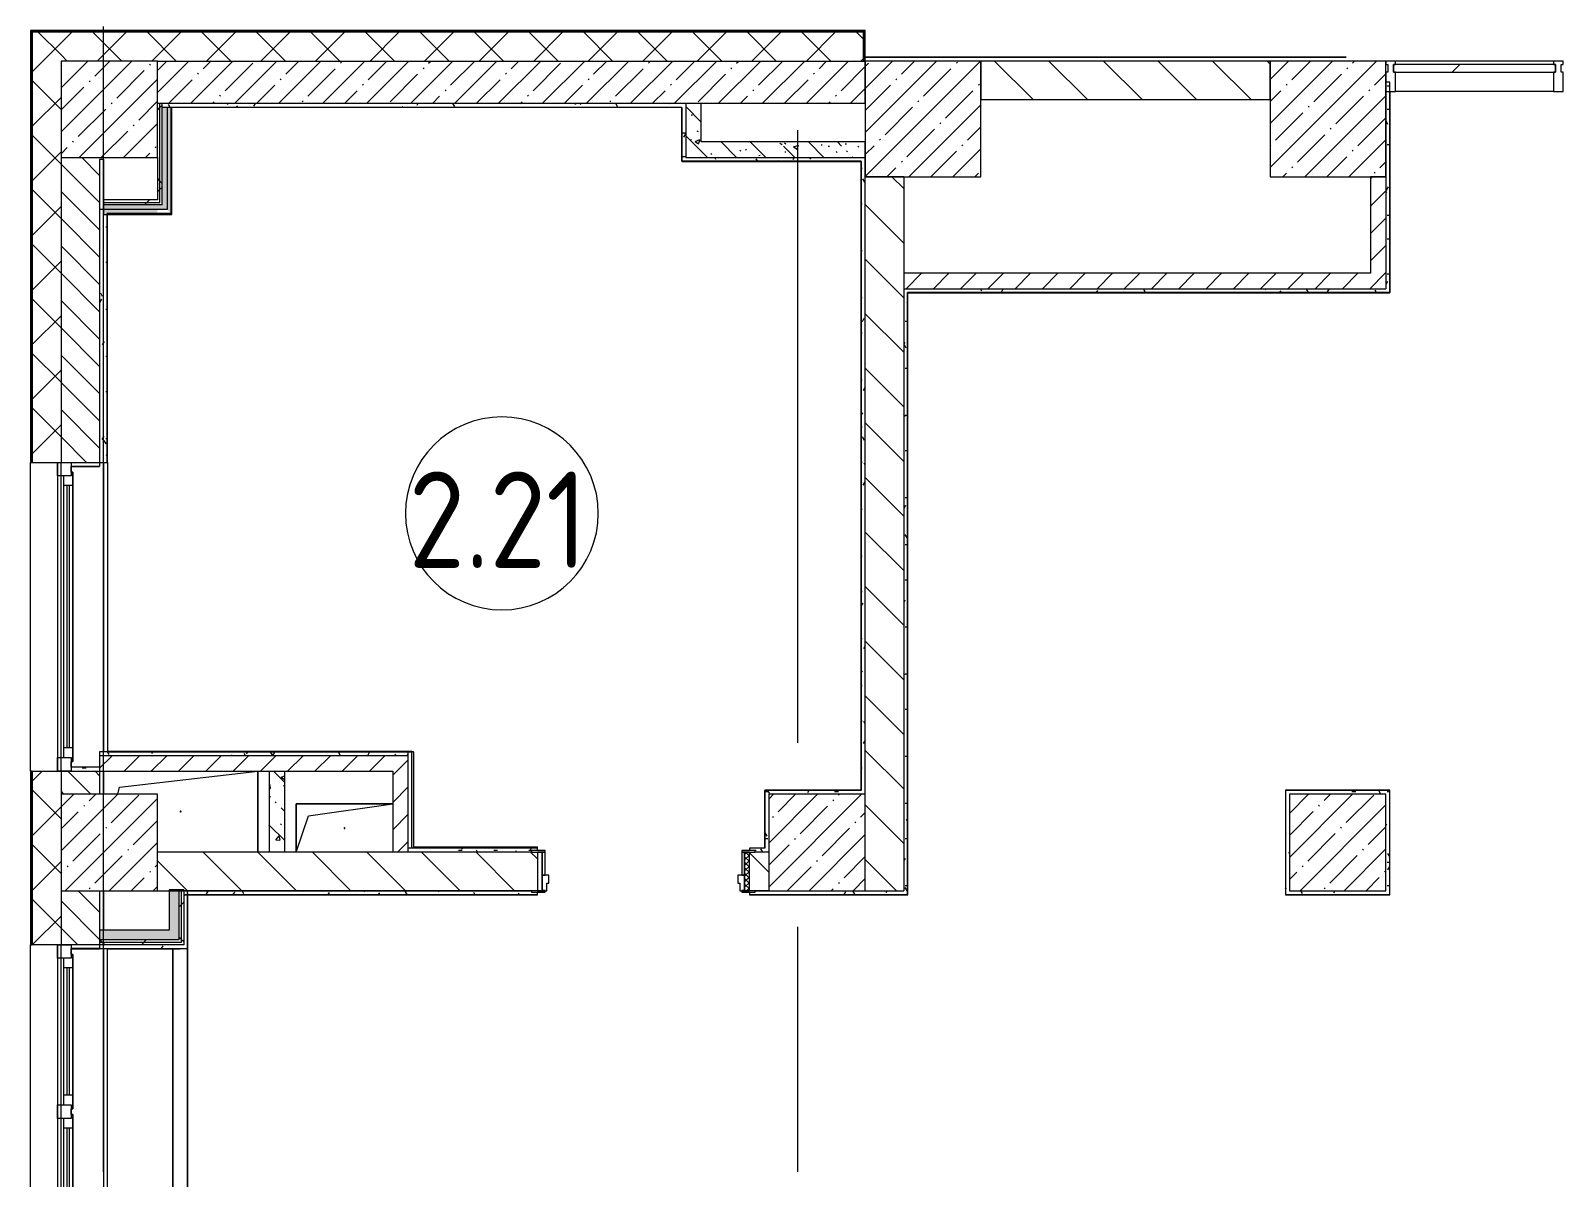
# Model space of a CAD drawing. Header units: millimetres. Extents: x -625 to 415037, y -3642 to 102118.
# Drawn here: x 148504 to 156427, y 83954 to 89897 of the extents above; entities that cross this region are included whole.
import ezdxf

# ---------------------------------------------------------------- set-up
doc = ezdxf.new("R2010")
doc.units = ezdxf.units.MM
doc.linetypes.add('Осевая', pattern=[6350, 1270, -952.5, 3175, -952.5])
for name, color, linetype, lineweight in [('A-AREA-IDEN', 7, 'Continuous', 9), ('A-DOOR-FRAM-2', 7, 'Continuous', 5), ('A-GENM', 7, 'Continuous', 9), ('A-GLAZ', 7, 'Continuous', 9), ('A-GLAZ-1', 7, 'Continuous', 5), ('A-GLAZ-CURT', 7, 'Continuous', 9), ('A-GLAZ-CURT-1', 7, 'Continuous', 5), ('A-GLAZ-CURT-2', 7, 'Continuous', 20), ('A-GLAZ-CWMG', 7, 'Continuous', 9), ('A-GLAZ-CWMG-1', 7, 'Continuous', 20), ('A-WALL', 7, 'Continuous', 5), ('I-WALL', 7, 'Continuous', 5), ('S-COLS', 7, 'Continuous', 9), ('S-COLS-1', 7, 'Continuous', 5), ('Оси', 7, 'Continuous', 9), ('Оси-2', 7, 'Осевая', 9)]:
    doc.layers.add(name, color=color, linetype=linetype, lineweight=lineweight)
doc.layers.add('A-AREA-PATT-2', color=7, linetype='Continuous', lineweight=5, true_color=0xcde0ef, transparency=1)
for name, color, linetype, lineweight, true_color in [('A-DOOR-1', 7, 'Continuous', 5, 0xc0c0c0), ('A-DOOR-FRAM-1', 7, 'Continuous', 5, 0xc0c0c0), ('A-WALL-1', 9, 'Continuous', 5, 0x808080), ('A-WALL-FNSH-1', 9, 'Continuous', 5, 0x808080)]:
    doc.layers.add(name, color=color, linetype=linetype, lineweight=lineweight, true_color=true_color)
doc.layers.get('A-DOOR-1').off()
doc.styles.add('GOST Common', font='', dxfattribs={"width": 0.9, "height": 500})
doc.styles.get('GOST Common').set_extended_font_data('GOST Common')
pattern_1 = [(45, (148772.12, 0), (-114.0493, 114.0493), []), (45, (148886.17, 0), (-114.0493, 114.0493), [201.612, -40.322, 6.706, -33.617])]
pattern_2 = [(135, (148772.12, 0), (-141.4214, -141.4214), [])]
pattern_3 = [(45, (148772.12, 0), (-141.4214, 141.4214), []), (135, (148772.12, 0), (-141.4214, -141.4214), [])]
pattern_4 = [(45, (148772.12, 0), (-70.7107, 70.7107), [])]
pattern_5 = [(135, (148772.12, 0), (-150.8683, -150.8683), [213.36, -35.56, 7.112, -35.56]), (135, (148772.12, 150.77), (-150.8683, -150.8683), []), (50, (148772.12, 0), (255.0577, -22.3145), [26.67, -293.37]), (355, (148772.12, 0), (-49.3404, 267.479), [21.336, -234.696]), (100.451, (148793.38, -1.86), (205.7195, 245.1636), [22.666, -249.326]), (46.184, (148772.12, 71.12), (379.511, -58.86), [40.005, -440.055]), (96.636, (148803.75, 66.2), (332.363, 346.399), [33.999, -373.989]), (351.184, (148772.12, 71.12), (332.367, 346.395), [32.004, -352.044]), (21, (148807.68, 53.34), (212.2602, -143.171), [26.67, -293.37]), (326, (148807.68, 53.34), (86.5224, 257.8632), [21.336, -234.696]), (71.451, (148825.37, 41.4), (298.784, 114.69), [22.666, -249.326]), (37.5, (148772.12, 0), (4.32385, 118.3775), [6.706, -225.146, 6.706, -231.546, -235.585]), (37.5, (148772.12, 0), (4.32385, 118.3775), [-470.103, 6.706, -228.879]), (7.5, (148772.12, 0), (93.5476, 140.2533), [6.706, -129.134, 6.706, -219.812, -89.789]), (7.5, (148772.12, 0), (93.5476, 140.2533), [-362.356, 6.706, -83.083]), (327.5, (148692.82, 0), (189.82734, -8.0202), [6.706, -82.194, 6.706, -270.662, -368.046]), (327.5, (148692.82, 0), (189.82734, -8.0202), [-366.268, 6.706, -361.34]), (317.5, (148657.26, 0), (207.3811, 35.5976), [6.706, -108.864, 6.706, -177.495, -261.366]), (317.5, (148657.26, 0), (207.3811, 35.5976), [-299.771, 6.706, -254.66])]
pattern_6 = [(0, (148772.123, 0), (243.84, 60.96), [20.117, -162.763, 20.117, -162.763, -975.36]), (0, (148772.123, 0), (243.84, 60.96), [-365.76, 20.117, -345.643, 20.117, -162.763, -426.72]), (0, (148772.123, 0), (243.84, 60.96), [-914.4, 20.117, -101.803, 20.117, -284.683]), (120, (148863.563, 30.48), (-174.7129, 180.69163), [20.117, -162.763, 20.117, -162.763, -975.36]), (120, (148863.563, 30.48), (-174.7129, 180.69163), [-365.76, 20.117, -345.643, 20.117, -162.763, -426.72]), (120, (148863.563, 30.48), (-174.7129, 180.69163), [-914.4, 20.117, -101.803, 20.117, -284.683]), (240, (148894.043, 152.4), (-69.1271, -241.65163), [20.117, -162.763, 20.117, -162.763, -975.36]), (240, (148894.043, 152.4), (-69.1271, -241.65163), [-365.76, 20.117, -345.643, 20.117, -162.763, -426.72]), (240, (148894.043, 152.4), (-69.1271, -241.65163), [-914.4, 20.117, -101.803, 20.117, -284.683])]
pattern_7 = [(45, (148772.12, 0), (-212.132, 212.132), []), (135, (148772.12, 0), (-212.132, -212.132), [])]

# ---------------------------------------------------------------- blocks, each defined once
blk = doc.blocks.new('BSC_Колонна _Прямоугольная - 500х500-V326-Объем проектирования 2 этажа')
at = {"layer": 'S-COLS-1'}
h = blk.add_hatch(dxfattribs=at)
h.set_pattern_fill('FP_78', color=256, style=0, pattern_type=2)
h.set_pattern_definition([(45, (-140, -14950), (-114.0493, 114.0493), []), (45, (-25.95, -14950), (-114.0493, 114.0493), [201.612, -40.322, 6.706, -33.617])])
h.paths.add_polyline_path([(-250, -250), (250, -249.3), (250, 250), (-250, 250), (-250, 2.1)])
for p, q in [((250, 250), (-250, 250)), ((-250, 250), (-250, -250)), ((250, -250), (250, 250)), ((-250, -250), (250, -250))]:
    blk.add_line(p, q, dxfattribs=at)
blk = doc.blocks.new('110_Дверь_СКБ_1Ст_Внутренняя1 - Д-4к_п__1100x2100h_Артистические EI30-33310874-Объем проектирования 2 этажа')
at = {"layer": 'A-DOOR-FRAM-2'}
h = blk.add_hatch(dxfattribs=at)
h.set_pattern_fill('FP_76', color=256, style=0, pattern_type=2)
h.set_pattern_definition([(45, (-371.384, 164.685), (-14.1421, 14.1421), []), (135, (-371.384, 164.685), (-14.1421, -14.1421), [])])
h.paths.add_polyline_path([(-537.5, 100), (-537.5, -100), (-512.5, -100), (-512.5, 100)])
at = {"layer": 'A-DOOR-FRAM-1'}
for p, q in [((-497.5, 108), (-567.5, 108)), ((-567.5, 108), (-567.5, 100)), ((-567.5, 100), (-497.5, 100)), ((-512.5, 100), (-537.5, 100)), ((-537.5, 100), (-537.5, -100)), ((-487.5, 100), (-512.5, 100)), ((-512.5, 100), (-512.5, 20)), ((-512.5, -100), (-512.5, 100)), ((-497.5, 100), (-512.5, 100)), ((-512.5, 100), (-512.5, 99)), ((-512.5, 99), (-497.5, 99)), ((-497.5, 100), (-497.5, 108)), ((-497.5, 99), (-497.5, 100)), ((-487.5, 60), (-487.5, 100)), ((512.5, 100), (512.5, 60)), ((537.5, 100), (512.5, 100)), ((592.5, 108), (522.5, 108)), ((522.5, 108), (522.5, 100)), ((537.5, 100), (522.5, 100)), ((522.5, 100), (522.5, 99)), ((522.5, 100), (592.5, 100)), ((522.5, 99), (537.5, 99)), ((537.5, 20), (537.5, 100)), ((562.5, 100), (537.5, 100)), ((537.5, 100), (537.5, -100)), ((537.5, 99), (537.5, 100)), ((562.5, -100), (562.5, 100)), ((592.5, 100), (592.5, 108)), ((-512.5, 20), (-477.5, 20)), ((-497.5, 20), (-512.5, 20)), ((-512.5, 20), (-512.5, -100)), ((-497.5, -100), (-497.5, 20)), ((-477.5, 60), (-487.5, 60)), ((-477.5, 20), (-477.5, 60)), ((512.5, 60), (502.5, 60)), ((502.5, 60), (502.5, 20)), ((502.5, 20), (537.5, 20)), ((537.5, 20), (522.5, 20)), ((522.5, 20), (522.5, -100)), ((537.5, -100), (537.5, 20)), ((-497.5, -100), (-567.5, -100)), ((-567.5, -100), (-567.5, -108)), ((-567.5, -108), (-497.5, -108)), ((-537.5, -100), (-512.5, -100)), ((-512.5, -100), (-497.5, -100)), ((-497.5, -108), (-497.5, -100)), ((522.5, -100), (537.5, -100)), ((592.5, -100), (522.5, -100)), ((522.5, -100), (522.5, -108)), ((522.5, -108), (592.5, -108)), ((537.5, -100), (562.5, -100)), ((592.5, -108), (592.5, -100))]:
    blk.add_line(p, q, dxfattribs=at)
blk = doc.blocks.new('BSC_Колонна _Прямоугольная - 500х500-22206884-Объем проектирования 2 этажа')
at = {"layer": 'S-COLS-1'}
h = blk.add_hatch(dxfattribs=at)
h.set_pattern_fill('FP_159', color=256, style=0, pattern_type=2)
h.set_pattern_definition([(45, (-6510, -11150), (-114.0493, 114.0493), []), (45, (-6395.95, -11150), (-114.0493, 114.0493), [201.613, -40.323, 6.706, -33.617])])
h.paths.add_polyline_path([(250, -250), (250, 250), (-250, 250), (-250, -250), (86.7, -250)])
for p, q in [((250, 250), (-250, 250)), ((-250, 250), (-250, -250)), ((250, -250), (250, 250)), ((-250, -250), (250, -250))]:
    blk.add_line(p, q, dxfattribs=at)
blk = doc.blocks.new('BSC_Колонна _Прямоугольная - 500х500-V412-Объем проектирования 2 этажа')
at = {"layer": 'S-COLS-1'}
h = blk.add_hatch(dxfattribs=at)
h.set_pattern_fill('FP_160', color=256, style=0, pattern_type=2)
h.set_pattern_definition([(45, (-3810, -11150), (-114.0493, 114.0493), []), (45, (-3695.95, -11150), (-114.0493, 114.0493), [201.612, -40.322, 6.706, -33.617])])
h.paths.add_polyline_path([(200, -250), (250, -248), (250, 250), (-250, 250), (-250, -250), (-21.8, -250)])
for p, q in [((250, 250), (-250, 250)), ((-250, 250), (-250, -250)), ((250, -250), (250, 250)), ((-250, -250), (250, -250))]:
    blk.add_line(p, q, dxfattribs=at)
blk = doc.blocks.new('GM_Отверстие прямоугольное _в плите_ - Отверстие-V415-Объем проектирования 2 этажа')
at = {"layer": 'A-GENM'}
for p, q in [((-250, -125), (-250, 125)), ((-250, 125), (250, 125)), ((250, 125), (-250, 125)), ((-250, 125), (-250, -125)), ((-187.5, 62.5), (250, 125)), ((-250, -125), (-187.5, 62.5))]:
    blk.add_line(p, q, dxfattribs=at)
for start, end in [(360, 180), (180, 360)]:
    blk.add_arc((0, 0), 2.5, start, end, dxfattribs=at)
blk = doc.blocks.new('GM_Отверстие прямоугольное _в плите_ - Отверстие-22237344-Объем проектирования 2 этажа')
at = {"layer": 'A-GENM'}
for p, q in [((-316, 126), (400, 210)), ((400, 210), (400, -210)), ((400, -210), (400, 210)), ((-325, 90), (-316, 126))]:
    blk.add_line(p, q, dxfattribs=at)
for start, end in [(360, 180), (180, 360)]:
    blk.add_arc((0, 0), 2.5, start, end, dxfattribs=at)
blk = doc.blocks.new('120_Окно_СКБ_1Ст - 120_Окно_СКБ_1Ст_1600х2500_h_ 2-22959204-Объем проектирования 2 этажа')
at = {"layer": 'A-GLAZ'}
for p, q in [((-800, -127), (-800, -57)), ((-800, -57), (-730, -57)), ((-730, -57), (-730, -127)), ((730, -127), (730, -57)), ((730, -57), (800, -57)), ((800, -57), (800, -127)), ((-730, -127), (-800, -127)), ((-730, -127), (-750, -127)), ((-750, -127), (-750, -137)), ((-750, -137), (750, -137)), ((750, -137), (-750, -137)), ((730, -87), (-730, -87)), ((-730, -87), (-730, -127)), ((-680, -137), (-680, -87)), ((680, -137), (680, -87)), ((730, -127), (730, -87)), ((800, -127), (730, -127)), ((750, -127), (730, -127)), ((750, -137), (750, -127))]:
    blk.add_line(p, q, dxfattribs=at)
at = {"layer": 'A-GLAZ-1'}
for p, q in [((800, -57), (-800, -57)), ((-780, -127), (-750, -127)), ((-680, -107), (680, -107)), ((680, -117), (-680, -117)), ((750, -127), (780, -127))]:
    blk.add_line(p, q, dxfattribs=at)
blk = doc.blocks.new('120_Окно_СКБ_2Ст - 120_Окно_СКБ_2Ст 2100х2500 _мал створка справа_-22445857-Объем проектирования 2 этажа')
at = {"layer": 'A-GLAZ'}
for p, q in [((-1050, -127), (-1050, -57)), ((-1050, -57), (-980, -57)), ((-980, -57), (-980, -127)), ((150, -127), (150, -57)), ((150, -57), (220, -57)), ((220, -57), (220, -127)), ((980, -127), (980, -57)), ((980, -57), (1050, -57)), ((1050, -57), (1050, -127)), ((-980, -127), (-1050, -127)), ((-980, -127), (-1000, -127)), ((-1000, -127), (-1000, -137)), ((-1000, -137), (170, -137)), ((170, -137), (-1000, -137)), ((150, -87), (-980, -87)), ((-980, -87), (-980, -127)), ((-930, -137), (-930, -87)), ((100, -137), (100, -87)), ((150, -127), (150, -87)), ((220, -127), (150, -127)), ((170, -127), (150, -127)), ((170, -137), (170, -127)), ((220, -127), (200, -127)), ((200, -127), (200, -137)), ((200, -137), (1000, -137)), ((1000, -137), (200, -137)), ((980, -87), (220, -87)), ((220, -87), (220, -127)), ((270, -137), (270, -87)), ((930, -137), (930, -87)), ((980, -127), (980, -87)), ((1050, -127), (980, -127)), ((1000, -127), (980, -127)), ((1000, -137), (1000, -127))]:
    blk.add_line(p, q, dxfattribs=at)
at = {"layer": 'A-GLAZ-1'}
for p, q in [((1050, -57), (-1050, -57)), ((-1030, -127), (-1000, -127)), ((-930, -107), (100, -107)), ((100, -117), (-930, -117)), ((170, -127), (200, -127)), ((270, -107), (930, -107)), ((930, -117), (270, -117)), ((1000, -127), (1030, -127))]:
    blk.add_line(p, q, dxfattribs=at)
blk = doc.blocks.new('BSC_Колонна _Прямоугольная - 500х500-V427-Объем проектирования 2 этажа')
at = {"layer": 'S-COLS-1'}
h = blk.add_hatch(dxfattribs=at)
h.set_pattern_fill('FP_177', color=256, style=0, pattern_type=2)
h.set_pattern_definition([(45, (-140, -11150), (-114.0493, 114.0493), []), (45, (-25.95, -11150), (-114.0493, 114.0493), [201.612, -40.322, 6.706, -33.617])])
h.paths.add_polyline_path([(-50, -250), (250, -250), (250, 250), (-250, 250), (-250, -250)])
for p, q in [((250, 250), (-250, 250)), ((-250, 250), (-250, -250)), ((250, -250), (250, 250)), ((-250, -250), (250, -250))]:
    blk.add_line(p, q, dxfattribs=at)
blk = doc.blocks.new('Системная панель - Стекло - 40мм-23997895-Объем проектирования 2 этажа')
at = {"layer": 'A-GLAZ-CURT-1'}
h = blk.add_hatch(dxfattribs=at)
h.set_pattern_fill('FP_207', color=256, style=0, pattern_type=2)
h.set_pattern_definition([(45, (-7420, -14983), (-565.685, 565.685), [400, -1200]), (45, (-7820, -15183), (-565.685, 565.685), [1200, -400]), (45, (-7020, -15383), (-565.685, 565.685), [400, -1200])])
h.paths.add_polyline_path([(420, -40), (420, 0), (-420, 0), (-420, -40), (410, -40)])
at = {"layer": 'A-GLAZ-CURT-2'}
for p, q in [((420, 0), (-420, 0)), ((-420, 0), (-420, -40)), ((420, -40), (420, 0)), ((-420, -40), (420, -40))]:
    blk.add_line(p, q, dxfattribs=at)
blk = doc.blocks.new('Прямоугольный импост - Импост структурный с накладкой - 160мм-23771928-Объем проектирования 2 этажа')
at = {"layer": 'A-GLAZ-CWMG'}
for p, q in [((7630, 15200), (6810, 15200)), ((7630, 15043), (6810, 15043))]:
    blk.add_line(p, q, dxfattribs=at)
blk = doc.blocks.new('Прямоугольный импост - Импост структурный с накладкой - 160мм-23997897-Объем проектирования 2 этажа')
at = {"layer": 'A-GLAZ-CWMG-1'}
for p, q in [((0, 140), (-50, 140)), ((-50, 140), (-50, 40)), ((0, 40), (0, 140)), ((-50, 40), (-40, 40)), ((-40, 0), (-50, 0)), ((-50, 0), (-50, -17)), ((-40, 40), (-40, 0)), ((-10, 0), (-10, 40)), ((-10, 40), (0, 40)), ((0, 0), (-10, 0)), ((0, -17), (0, 0)), ((-50, -17), (0, -17))]:
    blk.add_line(p, q, dxfattribs=at)
blk = doc.blocks.new('Прямоугольный импост - Импост структурный с накладкой - 160мм-23997894-Объем проектирования 2 этажа')
at = {"layer": 'A-GLAZ-CWMG-1'}
for p, q in [((-25, 40), (-25, 140)), ((-25, 140), (25, 140)), ((25, 140), (25, 40)), ((-15, 40), (-25, 40)), ((-25, -17), (-25, 0)), ((-25, 0), (-15, 0)), ((-15, 0), (-15, 40)), ((15, 40), (15, 0)), ((25, 40), (15, 40)), ((15, 0), (25, 0)), ((25, 0), (25, -17)), ((25, -17), (-25, -17))]:
    blk.add_line(p, q, dxfattribs=at)
blk = doc.blocks.new('Зашивка приборов отопления42 - Зашивка приборов отопления-33374801-Объем проектирования 2 этажа')
at = {"layer": 'A-WALL'}
for p, q in [((37471.9, 23439), (35391.9, 23439)), ((35391.9, 23079), (37471.9, 23079)), ((37471.9, 23079), (35391.9, 23079)), ((35391.9, 23004), (37471.9, 23004))]:
    blk.add_line(p, q, dxfattribs=at)
blk = doc.blocks.new('Марка_Помещения - Номер-25198446-Объем проектирования 2 этажа')
at = {"layer": 'A-AREA-IDEN'}
for start, end in [(360, 180), (180, 360)]:
    blk.add_arc((0, 0), 2.5, start, end, dxfattribs=at)
blk = doc.blocks.new('2floor')
at = {"layer": 'A-AREA-PATT-2'}
blk.add_hatch(color=256, dxfattribs=at).paths.add_polyline_path([(151052.4, 11124), (151132.6, 11124), (151132.1, 11128), (150490.1, 11128), (150490.1, 11620), (150486.1, 11620), (150486.1, 11124), (150509.8, 11124)])
at = {"layer": 'A-WALL'}
h = blk.add_hatch(dxfattribs=at)
h.set_pattern_fill('FP_24', color=256, style=0, pattern_type=2)
h.set_pattern_definition(pattern_3)
h.paths.add_polyline_path([(148662.1, -100), (148662.1, 5220), (148512.1, 5220), (148512.1, -100)])
h.paths.add_polyline_path([(148644.1, 7320), (148662.1, 7320), (148662.1, 8520), (148512.1, 8520), (148512.1, 7320)])
h.paths.add_polyline_path([(148512.1, 10620), (148662.1, 10620), (148662.1, 11520), (148512.1, 11520), (148512.1, 10849.9)])
h.paths.add_polyline_path([(148512.1, 13120), (148662.1, 13120), (148662.1, 15350), (148512.1, 15350), (148512.1, 13926.6)])
h = blk.add_hatch(dxfattribs=at)
h.set_pattern_fill('FP_24', color=256, style=0, pattern_type=2)
h.set_pattern_definition(pattern_3)
h.paths.add_polyline_path([(148862.1, 15200), (152824.1, 15200), (152824.1, 15350), (148662.1, 15350), (148662.1, 15200)])
h = blk.add_hatch(dxfattribs=at)
h.set_pattern_fill('FP_2', color=256, style=0, pattern_type=2)
h.set_pattern_definition([(135, (148772.12, 0), (-70.7107, -70.7107), [])])
h.paths.add_polyline_path([(148862.1, 7900), (148862.1, 8520), (148662.1, 8520), (148662.1, 7900)])
h.paths.add_polyline_path([(148862.1, 10620), (148862.1, 10900), (148662.1, 10900), (148662.1, 10620), (148861.6, 10620)])
h.paths.add_polyline_path([(148719.3, 11400), (148862.1, 11400), (148862.1, 11520), (148662.1, 11520), (148662.1, 11400)])
h.paths.add_polyline_path([(148862.1, 13120), (148862.1, 14700), (148662.1, 14700), (148662.1, 13120), (148774.7, 13120)])
at = {"layer": 'I-WALL'}
h = blk.add_hatch(dxfattribs=at)
h.set_pattern_fill('FP_1', color=256, style=0, pattern_type=2)
h.set_pattern_definition(pattern_1)
h.paths.add_polyline_path([(151882.1, 14980), (152832.1, 14980), (152832.1, 15200), (149162.1, 15200), (149162.1, 14980), (151052.4, 14980)])
h = blk.add_hatch(dxfattribs=at)
h.set_pattern_fill('FP_23', color=256, style=0, pattern_type=2)
h.set_pattern_definition(pattern_2)
h.paths.add_polyline_path([(153943.3, 15000), (154932.1, 15000), (154932.1, 15200), (153432.1, 15200), (153432.1, 15000)])
h = blk.add_hatch(dxfattribs=at)
h.set_pattern_fill('FP_191', color=256, style=0, pattern_type=2)
h.set_pattern_definition(pattern_6)
h.paths.add_polyline_path([(155532.1, 14020), (155552.1, 14021.5), (155552.1, 15090), (155532.1, 15090), (155532.1, 14100)])
h = blk.add_hatch(dxfattribs=at)
h.set_pattern_fill('FP_192', color=256, style=0, pattern_type=2)
h.set_pattern_definition(pattern_7)
h.paths.add_polyline_path([(149174.6, 14467.5), (149174.6, 14980), (149162.1, 14980), (149162.1, 14467.5)])
h = blk.add_hatch(dxfattribs=at)
h.set_pattern_fill('FP_192', color=256, style=0, pattern_type=2)
h.set_pattern_definition(pattern_7)
h.paths.add_polyline_path([(149187.1, 14455), (149187.1, 14980), (149174.6, 14978.7), (149174.6, 14455)])
h = blk.add_hatch(dxfattribs=at)
h.set_pattern_fill('FP_191', color=256, style=0, pattern_type=2)
h.set_pattern_definition(pattern_6)
h.paths.add_polyline_path([(151817.6, 14960), (151882.1, 14960), (151882.1, 14980), (149187.1, 14980), (149187.1, 14960), (151795.8, 14960)])
h = blk.add_hatch(dxfattribs=at)
h.set_pattern_fill('FP_191', color=256, style=0, pattern_type=2)
h.set_pattern_definition(pattern_6)
h.paths.add_polyline_path([(151902.1, 14980), (151882.1, 14980), (151882.1, 14960), (151900.6, 14978.5)])
h.paths.add_polyline_path([(151892.8, 14680.7), (151902.1, 14680.7), (151900.7, 14978.5), (151882.1, 14959), (151882.1, 14680.7)])
h = blk.add_hatch(dxfattribs=at)
h.set_pattern_fill('FP_41', color=256, style=0, pattern_type=2)
h.set_pattern_definition(pattern_5)
h.paths.add_polyline_path([(151902.1, 14700.7), (151982.1, 14700.7), (151982.1, 14980), (151902.1, 14978.4), (151902.1, 14952.1)])
for points in [[(149237.1, 14405), (149237.1, 14960), (149187.1, 14960), (149187.1, 14430), (149212.1, 14430), (149232.1, 14410), (149187.1, 14410), (149187.1, 14405), (149232.1, 14405)], [(149187.1, 14405), (149185.9, 14410), (149162.1, 14410), (149162.1, 14430), (149187.1, 14430), (149187.1, 14455), (148882.1, 14455), (148884.3, 14405), (149182.7, 14405)], [(149223.1, 10695), (149273.1, 10695), (149273.1, 10900), (149223.1, 10900), (149223.1, 10849.9)], [(148902.1, 10645), (149273.1, 10645), (149273.1, 10695), (148862.1, 10695), (148863.4, 10645), (148884.2, 10645)]]:
    blk.add_hatch(color=256, dxfattribs=at).paths.add_polyline_path(points)
h = blk.add_hatch(dxfattribs=at)
h.set_pattern_fill('FP_41', color=256, style=0, pattern_type=2)
h.set_pattern_definition(pattern_5)
h.paths.add_polyline_path([(152497.9, 14700.7), (152832.1, 14700.7), (152832.1, 14780.7), (151982.1, 14780.7), (151982.1, 14700.7), (152332.1, 14700.7)])
h = blk.add_hatch(dxfattribs=at)
h.set_pattern_fill('FP_191', color=256, style=0, pattern_type=2)
h.set_pattern_definition(pattern_6)
h.paths.add_polyline_path([(152755.3, 14680.7), (152832.1, 14680.7), (152832.1, 14700.7), (151902.1, 14700), (151902.1, 14680.7), (152497.9, 14680.7)])
h = blk.add_hatch(dxfattribs=at)
h.set_pattern_fill('FP_191', color=256, style=0, pattern_type=2)
h.set_pattern_definition(pattern_6)
h.paths.add_polyline_path([(152832.1, 11400), (152832.1, 14680.7), (152812.1, 14679.7), (152812.1, 11400)])
h = blk.add_hatch(dxfattribs=at)
h.set_pattern_fill('FP_23', color=256, style=0, pattern_type=2)
h.set_pattern_definition(pattern_2)
h.paths.add_polyline_path([(153017.2, 10900), (153032.1, 10900), (153032.1, 14600), (152832.1, 14600), (152832.1, 10900)])
h = blk.add_hatch(dxfattribs=at)
h.set_pattern_fill('FP_22', color=256, style=0, pattern_type=2)
h.set_pattern_definition(pattern_4)
h.paths.add_polyline_path([(155532.1, 14100), (155532.1, 14600), (155452.1, 14600), (155452.1, 14100)])
h = blk.add_hatch(dxfattribs=at)
h.set_pattern_fill('FP_191', color=256, style=0, pattern_type=2)
h.set_pattern_definition(pattern_6)
h.paths.add_polyline_path([(148862.1, 13120), (148902.1, 13120), (148902.1, 14405), (148884.2, 14405.2), (148882.1, 14410), (148882.1, 14430), (148862.1, 14430), (148862.1, 13926.6)])
h = blk.add_hatch(dxfattribs=at)
h.set_pattern_fill('FP_192', color=256, style=0, pattern_type=2)
h.set_pattern_definition(pattern_7)
h.paths.add_polyline_path([(149161.8, 14467.5), (149162.1, 14467.5), (149162.1, 14480), (148882.1, 14480), (148884.2, 14467.5), (149139.6, 14467.5)])
h = blk.add_hatch(dxfattribs=at)
h.set_pattern_fill('FP_192', color=256, style=0, pattern_type=2)
h.set_pattern_definition(pattern_7)
h.paths.add_polyline_path([(148882.1, 14455), (149174.6, 14455), (149174.6, 14467.5), (148882.1, 14467.5)])
h = blk.add_hatch(dxfattribs=at)
h.set_pattern_fill('FP_22', color=256, style=0, pattern_type=2)
h.set_pattern_definition(pattern_4)
h.paths.add_polyline_path([(153032.1, 14020), (155532.1, 14020), (155532.1, 14100), (153032.1, 14100)])
h = blk.add_hatch(dxfattribs=at)
h.set_pattern_fill('FP_191', color=256, style=0, pattern_type=2)
h.set_pattern_definition(pattern_6)
h.paths.add_polyline_path([(155542.1, 14000), (155552.1, 14000), (155552.1, 14020), (153032.1, 14020), (153053.1, 14000), (155532.1, 14000)])
h.paths.add_polyline_path([(153039, 14000), (153052.1, 14000), (153032.1, 14020), (153032.1, 14000)])
h = blk.add_hatch(dxfattribs=at)
h.set_pattern_fill('FP_191', color=256, style=0, pattern_type=2)
h.set_pattern_definition(pattern_6)
h.paths.add_polyline_path([(153042.1, 10880), (153052.1, 10880), (153052.1, 13999), (153032.1, 13999), (153032.1, 10880)])
h = blk.add_hatch(dxfattribs=at)
h.set_pattern_fill('FP_191', color=256, style=0, pattern_type=2)
h.set_pattern_definition(pattern_6)
h.paths.add_polyline_path([(149245.6, 11600), (150462.1, 11600), (150462.1, 11620), (148862.1, 11620), (148862.1, 11600), (149162.1, 11600)])
h = blk.add_hatch(dxfattribs=at)
h.set_pattern_fill('FP_22', color=256, style=0, pattern_type=2)
h.set_pattern_definition(pattern_4)
h.paths.add_polyline_path([(148862.1, 11520), (150462.1, 11520), (150462.1, 11600), (148862.1, 11600)])
h = blk.add_hatch(dxfattribs=at)
h.set_pattern_fill('FP_191', color=256, style=0, pattern_type=2)
h.set_pattern_definition(pattern_6)
h.paths.add_polyline_path([(148856.4, 11520), (148862.1, 11520), (148862.1, 11540), (148714.1, 11540), (148714.1, 11520), (148724.1, 11520)])
h = blk.add_hatch(dxfattribs=at)
h.set_pattern_fill('FP_41', color=256, style=0, pattern_type=2)
h.set_pattern_definition(pattern_5)
h.paths.add_polyline_path([(149822.1, 11100), (149822.1, 11520), (149742.1, 11520), (149742.1, 11100)])
h = blk.add_hatch(dxfattribs=at)
h.set_pattern_fill('FP_22', color=256, style=0, pattern_type=2)
h.set_pattern_definition(pattern_4)
h.paths.add_polyline_path([(150462.1, 11100), (150462.1, 11520), (150382.1, 11520), (150382.1, 11100)])
h = blk.add_hatch(dxfattribs=at)
h.set_pattern_fill('FP_191', color=256, style=0, pattern_type=2)
h.set_pattern_definition(pattern_6)
h.paths.add_polyline_path([(152332.1, 11100), (152332.1, 11420), (152312.1, 11420), (152312.1, 11121)])
h.paths.add_polyline_path([(152312.1, 11100), (152332.1, 11100), (152312.1, 11120)])
h = blk.add_hatch(dxfattribs=at)
h.set_pattern_fill('FP_191', color=256, style=0, pattern_type=2)
h.set_pattern_definition(pattern_6)
h.paths.add_polyline_path([(152782.1, 11400), (152812.1, 11400), (152811.1, 11420), (152332.1, 11420), (152332.1, 11400), (152586.1, 11400)])
h = blk.add_hatch(dxfattribs=at)
h.set_pattern_fill('FP_191', color=256, style=0, pattern_type=2)
h.set_pattern_definition(pattern_6)
h.paths.add_polyline_path([(155012.1, 10880), (155032.1, 10880), (155032.1, 11420), (155012.1, 11420), (155012.1, 10900)])
h = blk.add_hatch(dxfattribs=at)
h.set_pattern_fill('FP_191', color=256, style=0, pattern_type=2)
h.set_pattern_definition(pattern_6)
h.paths.add_polyline_path([(155068, 11400), (155532.1, 11400), (155531.3, 11420), (155032.1, 11420), (155032.1, 11400)])
h = blk.add_hatch(dxfattribs=at)
h.set_pattern_fill('FP_191', color=256, style=0, pattern_type=2)
h.set_pattern_definition(pattern_6)
h.paths.add_polyline_path([(155552.1, 10900), (155552.1, 11420), (155532.1, 11420), (155532.1, 10900), (155542.1, 10900)])
h = blk.add_hatch(dxfattribs=at)
h.set_pattern_fill('FP_23', color=256, style=0, pattern_type=2)
h.set_pattern_definition(pattern_2)
h.paths.add_polyline_path([(152332.1, 10900), (152332.1, 11100), (152232.1, 11100), (152232.1, 10900), (152262.1, 10900)])
h.paths.add_polyline_path([(151132.1, 10900), (151132.1, 11100), (149162.1, 11100), (149162.1, 10900), (151102.1, 10900)])
h = blk.add_hatch(dxfattribs=at)
h.set_pattern_fill('FP_191', color=256, style=0, pattern_type=2)
h.set_pattern_definition(pattern_6)
h.paths.add_polyline_path([(152312.1, 11100), (152310.1, 11120), (152232.1, 11120), (152232.1, 11108), (152262.1, 11107.5), (152262.1, 11100), (152286.7, 11100)])
h.paths.add_polyline_path([(151052.4, 11100), (151102.1, 11100.9), (151102.1, 11108), (151132.1, 11108), (151132.1, 11120), (150462.1, 11120), (150462.1, 11100)])
h = blk.add_hatch(dxfattribs=at)
h.set_pattern_fill('FP_192', color=256, style=0, pattern_type=2)
h.set_pattern_definition(pattern_7)
h.paths.add_polyline_path([(149273.1, 10645), (149285.6, 10645.4), (149285.3, 10900), (149273.1, 10900), (149273.1, 10695)])
h = blk.add_hatch(dxfattribs=at)
h.set_pattern_fill('FP_192', color=256, style=0, pattern_type=2)
h.set_pattern_definition(pattern_7)
h.paths.add_polyline_path([(149285.6, 10632.5), (149298.1, 10632.5), (149297.6, 10880), (149285.6, 10900), (149285.6, 10645)])
h.paths.add_polyline_path([(149298.1, 10880), (149298.1, 10900), (149288.1, 10900)])
h = blk.add_hatch(dxfattribs=at)
h.set_pattern_fill('FP_191', color=256, style=0, pattern_type=2)
h.set_pattern_definition(pattern_6)
h.paths.add_polyline_path([(152782.1, 10880), (153032.1, 10880), (153032.1, 10900), (152262.1, 10900), (152262.1, 10892), (152232.1, 10892), (152232.1, 10880), (152576.5, 10880)])
h.paths.add_polyline_path([(149742.1, 10880), (151132.1, 10880), (151132.1, 10892), (151102.1, 10892), (151102.1, 10900), (149298.1, 10900), (149298.1, 10880), (149606.9, 10880)])
h = blk.add_hatch(dxfattribs=at)
h.set_pattern_fill('FP_191', color=256, style=0, pattern_type=2)
h.set_pattern_definition(pattern_6)
h.paths.add_polyline_path([(155380.8, 10880), (155552.1, 10880), (155552.1, 10900), (155032.1, 10900), (155032.1, 10880), (155269.1, 10880)])
h = blk.add_hatch(dxfattribs=at)
h.set_pattern_fill('FP_192', color=256, style=0, pattern_type=2)
h.set_pattern_definition(pattern_7)
h.paths.add_polyline_path([(148902.1, 10632.5), (149285.6, 10632.5), (149285.6, 10645), (148862.1, 10645), (148862.5, 10632.5), (148884.2, 10632.5)])
h = blk.add_hatch(dxfattribs=at)
h.set_pattern_fill('FP_192', color=256, style=0, pattern_type=2)
h.set_pattern_definition(pattern_7)
h.paths.add_polyline_path([(148882.1, 10620), (149298.1, 10620), (149298.1, 10632.5), (148862.1, 10632.5), (148862.1, 10620)])
h = blk.add_hatch(dxfattribs=at)
h.set_pattern_fill('FP_191', color=256, style=0, pattern_type=2)
h.set_pattern_definition(pattern_6)
h.paths.add_polyline_path([(148880.5, 10600), (149298.1, 10600), (149298.1, 10620), (148862.1, 10620), (148862.1, 10600)])
at = {"layer": 'S-COLS-1'}
h = blk.add_hatch(dxfattribs=at)
h.set_pattern_fill('FP_1', color=256, style=0, pattern_type=2)
h.set_pattern_definition(pattern_1)
h.paths.add_polyline_path([(152832.1, 14600), (153432.1, 14600), (153432.1, 15200), (152832.1, 15200), (152832.1, 14700.7)])
h = blk.add_hatch(dxfattribs=at)
h.set_pattern_fill('FP_1', color=256, style=0, pattern_type=2)
h.set_pattern_definition(pattern_1)
h.paths.add_polyline_path([(154932.1, 14600), (155532.1, 14600), (155532.1, 15200), (154932.1, 15200), (154932.1, 14699.4)])
at = {"layer": 'A-WALL'}
for p, q in [((152827.1, 15353), (148509.1, 15353)), ((148509.1, 15353), (148509.1, 13120)), ((152824.1, 15350), (148512.1, 15350)), ((148512.1, 15350), (148512.1, 13120)), ((152824.1, 15200), (152824.1, 15350)), ((152827.1, 15200), (152827.1, 15353)), ((153432.1, 15200), (153432.1, 15000)), ((149174.6, 14467.5), (149174.6, 14980)), ((149187.1, 14455), (149187.1, 14980)), ((151882.1, 14960), (149187.1, 14960)), ((151882.1, 14680.7), (151882.1, 14960)), ((148662.1, 14700), (148662.1, 13120)), ((148862.1, 14690), (148862.1, 13100)), ((152812.1, 14680.7), (151902.1, 14680.7)), ((152812.1, 11420), (152812.1, 14680.7)), ((153032.1, 14600), (152832.1, 14600)), ((153032.1, 14600), (153032.1, 10900)), ((148882.1, 14467.5), (149174.6, 14467.5)), ((149187.1, 14455), (148882.1, 14455)), ((148902.1, 13120), (148902.1, 14410)), ((148943.1, 14410), (148902.1, 14410)), ((153052.1, 10880), (153052.1, 14000)), ((154351.7, 14000), (153053.1, 14000)), ((154351.7, 14000), (154351.7, 13999)), ((148504.1, 11520), (148504.1, 13120)), ((148509.1, 11520), (148509.1, 10620)), ((148512.1, 11520), (148512.1, 10620)), ((148662.1, 11520), (148662.1, 11400)), ((152812.1, 11420), (152332.1, 11420)), ((151102.1, 11100), (150462.1, 11100)), ((152332.1, 11100), (152262.1, 11100)), ((148662.1, 10900), (148662.1, 10620)), ((149162.1, 10900), (151102.1, 10900)), ((149273.1, 10905), (149273.1, 10645)), ((149285.6, 10905), (149285.6, 10632.5)), ((151102.1, 10900), (149298.1, 10900)), ((152262.1, 10900), (152332.1, 10900)), ((152332.1, 10900), (152262.1, 10900)), ((152832.1, 10900), (153032.1, 10900)), ((148504.1, 8520), (148504.1, 10620)), ((149273.1, 10645), (148862.1, 10645)), ((149285.6, 10632.5), (148862.1, 10632.5))]:
    blk.add_line(p, q, dxfattribs=at)
at = {"layer": 'A-WALL-1'}
for p, q in [((149162.1, 15200), (152824.1, 15200)), ((152832.1, 14980), (152832.1, 15200)), ((154932.1, 15200), (153432.1, 15200)), ((154932.1, 15000), (154932.1, 15200)), ((155552.1, 15090), (155532.1, 15090)), ((155532.1, 15090), (155532.1, 14020)), ((155552.1, 15043), (155552.1, 15090)), ((152832.1, 14980), (149162.1, 14980)), ((151902.1, 14980), (151902.1, 14700.7)), ((151982.1, 14780.7), (151982.1, 14980)), ((153432.1, 15000), (154932.1, 15000)), ((149212.1, 14960), (149212.1, 14430)), ((149232.1, 14959), (149232.1, 14960)), ((149237.1, 14405), (149237.1, 14960)), ((152832.1, 14780.7), (151982.1, 14780.7)), ((152832.1, 11400), (152832.1, 14780.7)), ((149162.1, 14700), (149162.1, 14480)), ((151902.1, 14700.7), (152832.1, 14700.7)), ((155532.1, 14600), (155452.1, 14600)), ((155452.1, 14600), (155452.1, 14100)), ((149212.1, 14430), (148862.1, 14430)), ((149162.1, 14480), (148882.1, 14480)), ((148882.1, 14480), (148882.1, 14405)), ((148882.1, 14405), (149237.1, 14405)), ((155452.1, 14100), (153032.1, 14100)), ((153032.1, 14020), (155532.1, 14020)), ((148512.1, 13120), (148902.1, 13120)), ((148714.1, 13120), (148714.1, 13100)), ((148714.1, 13100), (148862.1, 13100)), ((148862.1, 11620), (148862.1, 11400)), ((150462.1, 11620), (148862.1, 11620)), ((150462.1, 11600), (148862.1, 11600)), ((150462.1, 11100), (150462.1, 11620)), ((148512.1, 11520), (148862.1, 11520)), ((148862.1, 11540), (148714.1, 11540)), ((148714.1, 11540), (148714.1, 11520)), ((148862.1, 11520), (150382.1, 11520)), ((149742.1, 11520), (149742.1, 11100)), ((149822.1, 11100), (149822.1, 11520)), ((150382.1, 11520), (150382.1, 11100)), ((155012.1, 11420), (155012.1, 10880)), ((155552.1, 11420), (155012.1, 11420)), ((155552.1, 10880), (155552.1, 11420)), ((150462.1, 11100), (149162.1, 11100)), ((150482.1, 11120), (150462.1, 11120)), ((151132.1, 11108), (151132.1, 11120)), ((152312.1, 11120), (152232.1, 11120)), ((152232.1, 11120), (152232.1, 11108)), ((152312.1, 11121), (152312.1, 11120)), ((148862.1, 10900), (148862.1, 10600)), ((149298.1, 10905), (149223.1, 10905)), ((149223.1, 10905), (149223.1, 10695)), ((149298.1, 10905), (149298.1, 10620)), ((149298.1, 10880), (151132.1, 10880)), ((149318.1, 10600), (149318.1, 10900)), ((151132.1, 10880), (151132.1, 10892)), ((152232.1, 10892), (152232.1, 10880)), ((152232.1, 10880), (153052.1, 10880)), ((155012.1, 10880), (155552.1, 10880)), ((149298.1, 10620), (148512.1, 10620)), ((148714.1, 10620), (148714.1, 10600)), ((149223.1, 10695), (148862.1, 10695)), ((148862.1, 10600), (149318.1, 10600))]:
    blk.add_line(p, q, dxfattribs=at)
at = {"layer": 'A-WALL-FNSH-1'}
for p, q in [((152832.1, 15358), (148504.1, 15358)), ((148504.1, 15358), (148504.1, 13120)), ((152832.1, 15200), (152832.1, 15358)), ((155327.1, 15221), (152832.1, 15221)), ((152832.1, 15220), (155327.1, 15220)), ((155327.1, 15220), (155327.1, 15221)), ((152824.1, 15200), (152832.1, 15200)), ((155553.1, 15043), (155552.1, 15043)), ((155552.1, 15043), (155552.1, 14000)), ((155553.1, 13999), (155553.1, 15043)), ((149232.1, 14959), (149232.1, 14410)), ((151881.1, 14959), (149232.1, 14959)), ((149233.1, 14409), (149233.1, 14959)), ((151881.1, 14959), (151881.1, 14679.7)), ((151881.1, 14679.7), (152811.1, 14679.7)), ((151902.1, 14680.7), (151882.1, 14680.7)), ((152811.1, 14679.7), (152811.1, 11421)), ((148903.1, 13120), (148903.1, 14409)), ((148903.1, 14409), (149233.1, 14409)), ((149232.1, 14410), (148943.1, 14410)), ((153052.1, 13999), (155553.1, 13999)), ((153053.1, 10879), (153053.1, 14000)), ((155552.1, 14000), (154351.7, 14000)), ((148504.1, 13120), (148512.1, 13120)), ((148714.1, 13100), (148714.1, 13099)), ((148714.1, 13099), (148862.1, 13099)), ((148862.1, 13099), (148862.1, 13100)), ((148902.1, 13120), (148903.1, 13120)), ((148902.1, 11621), (148902.1, 11620)), ((148902.1, 11620), (150482.1, 11620)), ((150482.1, 11621), (148903.1, 11621)), ((150482.1, 11620), (150482.1, 11621)), ((148512.1, 11520), (148504.1, 11520)), ((148504.1, 11520), (148504.1, 10620)), ((148862.1, 11541), (148714.1, 11541)), ((148714.1, 11541), (148714.1, 11540)), ((152811.1, 11421), (152311.1, 11421)), ((152311.1, 11421), (152311.1, 11121)), ((152312.1, 11420), (152332.1, 11420)), ((152312.1, 11121), (152312.1, 11420)), ((155553.1, 11421), (155011.1, 11421)), ((155011.1, 11421), (155011.1, 10879)), ((155553.1, 10879), (155553.1, 11421)), ((152311.1, 11121), (152232.1, 11121)), ((152232.1, 11121), (152232.1, 11120)), ((149298.1, 10879), (151132.1, 10879)), ((149318.6, 10890), (149317.6, 10890)), ((149317.6, 10890), (149317.6, 10620)), ((149318.6, 10620), (149318.6, 10890)), ((151132.1, 10879), (151132.1, 10880)), ((152232.1, 10880), (152232.1, 10879)), ((152232.1, 10879), (153053.1, 10879)), ((155011.1, 10879), (155553.1, 10879)), ((148504.1, 10620), (148512.1, 10620)), ((149317.6, 10620), (149318.6, 10620)), ((148862.1, 10600), (148714.1, 10600)), ((148714.1, 10600), (148714.1, 10599)), ((148714.1, 10599), (148862.1, 10599)), ((148862.1, 10599), (148862.1, 10600)), ((148903.1, 10600), (148903.1, 10599)), ((148903.1, 10599), (149280.6, 10599)), ((149280.6, 10599), (149280.6, 10600))]:
    blk.add_line(p, q, dxfattribs=at)
at = {"layer": 'I-WALL'}
for p, q in [((148882.1, 14690), (148862.1, 14690)), ((148882.1, 14690), (148882.1, 14480)), ((153053.1, 14000), (153052.1, 14000)), ((148662.1, 11520), (148662.1, 13120)), ((148882.1, 13120), (148882.1, 11621)), ((148903.1, 13120), (148903.1, 11621)), ((148882.1, 11621), (148903.1, 11621)), ((150482.1, 11120), (150482.1, 11620)), ((150490.1, 11620), (150482.1, 11620)), ((150490.1, 11620), (150490.1, 11128)), ((148882.1, 11520), (148882.1, 11400)), ((151132.6, 11120), (150482.1, 11120)), ((150490.1, 11128), (151132.6, 11128)), ((151132.6, 11120), (151132.6, 11128)), ((148882.1, 10900), (148882.1, 10695)), ((148662.1, 8520), (148662.1, 10620)), ((149318.6, 10620), (149318.6, 8520)), ((148882.1, 10600), (148882.1, 8520)), ((148902.1, 10600), (148902.1, 8520)), ((149317.6, 8520), (149317.6, 10600))]:
    blk.add_line(p, q, dxfattribs=at)
at = {"layer": 'S-COLS'}
for p, q in [((153432.1, 15000), (153432.1, 15200)), ((152832.1, 14600), (153032.1, 14600))]:
    blk.add_line(p, q, dxfattribs=at)
at = {"layer": 'S-COLS-1'}
for p, q in [((153432.1, 15200), (152832.1, 15200)), ((152832.1, 15200), (152832.1, 14600)), ((155532.1, 15200), (154932.1, 15200)), ((154932.1, 15200), (154932.1, 14600)), ((155532.1, 14600), (155532.1, 15200)), ((153432.1, 14600), (153432.1, 15000)), ((153032.1, 14600), (153432.1, 14600)), ((154932.1, 14600), (155532.1, 14600))]:
    blk.add_line(p, q, dxfattribs=at)
at = {"layer": 'Оси'}
blk.add_line((148882.1, 10380), (148882.1, 15380), dxfattribs=at)
at = {"layer": 'Оси-2'}
for p, q in [((152482.1, 3093.7), (152482.1, 22398.1)), ((148882.1, 3093.7), (148882.1, 10380))]:
    blk.add_line(p, q, dxfattribs=at)
at = {"layer": 'A-AREA-IDEN', "xscale": 199.9999999999999, "yscale": 199.9999999999999, "zscale": 199.9999999999999}
blk.add_blockref('Марка_Помещения - Номер-25198446-Объем проектирования 2 этажа', (150948.2, 12855.7), dxfattribs=at)
at = {"layer": 'A-DOOR-1', "rotation": 180}
blk.add_blockref('110_Дверь_СКБ_1Ст_Внутренняя1 - Д-4к_п__1100x2100h_Артистические EI30-33310874-Объем проектирования 2 этажа', (151694.6, 11000), dxfattribs=at)
at = {"layer": 'A-GENM'}
for name, p in [('GM_Отверстие прямоугольное _в плите_ - Отверстие-22237344-Объем проектирования 2 этажа', (149282.1, 11310)), ('GM_Отверстие прямоугольное _в плите_ - Отверстие-V415-Объем проектирования 2 этажа', (150132.1, 11225))]:
    blk.add_blockref(name, p, dxfattribs=at)
at = {"layer": 'A-GLAZ', "color": 3, "rotation": 89.99999999999993}
for name, p in [('120_Окно_СКБ_1Ст - 120_Окно_СКБ_1Ст_1600х2500_h_ 2-22959204-Объем проектирования 2 этажа', (148587.1, 12320)), ('120_Окно_СКБ_2Ст - 120_Окно_СКБ_2Ст 2100х2500 _мал створка справа_-22445857-Объем проектирования 2 этажа', (148587.1, 9570))]:
    blk.add_blockref(name, p, dxfattribs=at)
at = {"layer": 'A-GLAZ-CURT'}
blk.add_blockref('Системная панель - Стекло - 40мм-23997895-Объем проектирования 2 этажа', (155992.1, 15183), dxfattribs=at)
at = {"layer": 'A-GLAZ-CWMG', "rotation": 180}
blk.add_blockref('Прямоугольный импост - Импост структурный с накладкой - 160мм-23997897-Объем проектирования 2 этажа', (155532.1, 15183), dxfattribs=at)
at = {"layer": 'A-GLAZ-CWMG'}
blk.add_blockref('Прямоугольный импост - Импост структурный с накладкой - 160мм-23771928-Объем проектирования 2 этажа', (148772.1, 0), dxfattribs=at)
at = {"layer": 'A-GLAZ-CWMG', "extrusion": (0, 0, -1), "rotation": 180}
blk.add_blockref('Прямоугольный импост - Импост структурный с накладкой - 160мм-23997894-Объем проектирования 2 этажа', (-156427.1, 15183), dxfattribs=at)
at = {"layer": 'A-WALL', "rotation": 90.0000000000001}
blk.add_blockref('Зашивка приборов отопления42 - Зашивка приборов отопления-33374801-Объем проектирования 2 этажа', (172321.1, -26871.9), dxfattribs=at)
at = {"layer": 'S-COLS'}
for name, p in [('BSC_Колонна _Прямоугольная - 500х500-V326-Объем проектирования 2 этажа', (148912.1, 14950)), ('BSC_Колонна _Прямоугольная - 500х500-V427-Объем проектирования 2 этажа', (148912.1, 11150)), ('BSC_Колонна _Прямоугольная - 500х500-V412-Объем проектирования 2 этажа', (152582.1, 11150)), ('BSC_Колонна _Прямоугольная - 500х500-22206884-Объем проектирования 2 этажа', (155282.1, 11150))]:
    blk.add_blockref(name, p, dxfattribs=at)
at = {"layer": 'A-AREA-IDEN', "insert": (150464.4, 13072.8), "char_height": 500, "width": 1212.151, "attachment_point": 1, "style": 'GOST Common'}
blk.add_mtext('2.21', dxfattribs=at)

msp = doc.modelspace()

# ---------------------------------------------------------------- block references
msp.add_blockref('2floor', (0, 74539.4))

doc.saveas('drawing.dxf')
